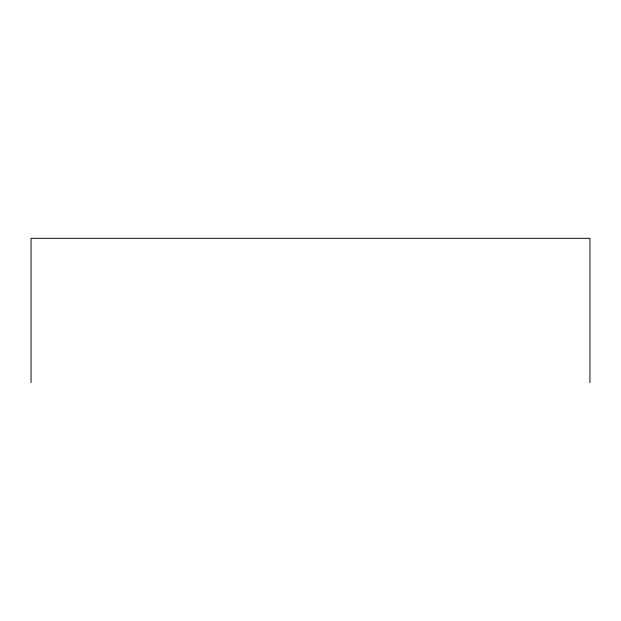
<?xml version="1.0" encoding="UTF-8"?>
<svg xmlns="http://www.w3.org/2000/svg" width="621" height="621" viewBox="0 0 621 621"><rect width="100%" height="100%" fill="white"/><g stroke="black" fill="none" stroke-linecap="round" stroke-linejoin="round"><path stroke-width="0.93" d="M589.95 382.676L589.95 238.324L31.05 238.324L31.05 382.676"/></g></svg>
